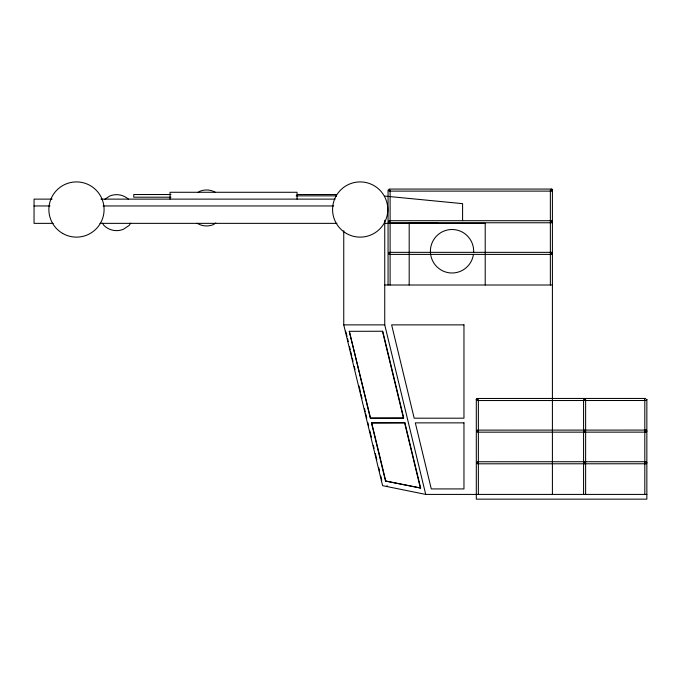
<?xml version="1.0" encoding="UTF-8"?>
<svg xmlns="http://www.w3.org/2000/svg" width="681" height="681" viewBox="0 0 681 681"><rect width="100%" height="100%" fill="white"/><g stroke="black" fill="none" stroke-linecap="round" stroke-linejoin="round"><path stroke-width="1.02" d="M386.927 486.532L387.114 485.604M551.976 191.123L552.563 190.101L551.976 189.071L389.089 189.071L389.089 191.123L551.389 191.123L551.389 189.071M551.976 222.764L552.563 221.734L551.976 220.704M551.976 254.396L552.563 253.366L551.976 252.345M476.155 399.509L476.743 398.479L645.767 398.445M646.363 400.505L646.95 399.475M645.179 430.086L644.592 431.107L645.179 432.137M646.363 432.137L646.95 431.107L646.363 430.086M645.179 461.718L644.592 462.748L645.179 463.77M646.363 463.77L646.95 462.748L646.363 461.718M130.718 223.138L129.237 225.368L123.423 229.267A17.842 17.842 0 0 1 103.912 225.368L102.431 223.138M104.934 199.244L109.726 196.026A17.842 17.842 0 0 1 128.513 199.244M198.12 192.417L199.712 191.344A17.842 17.842 0 0 1 215.213 192.212M215.817 222.985L213.417 224.594A17.842 17.842 0 0 1 197.047 223.206M345.31 331.315L345.769 331.204M349.293 331.315L370.575 418.125L403.765 418.125L370.294 418.194L349.293 331.315L382.756 331.247L403.51 417.087M366.31 418.194L366.77 418.083L365.765 413.946M367.442 422.867L367.902 422.756L368.642 425.829M385.48 481.024L420.662 488.039L385.48 481.024L371.426 422.867L404.889 422.799L420.415 487.026M371.426 422.867L404.889 422.799M381.317 480.275L381.777 480.165L380.79 476.062M170.991 194.519L133.765 194.519L133.765 197.201L170.991 197.201M297.069 194.519L336.414 194.519L336.414 196.528M296.116 195.856L336.414 195.856M52.114 199.124L34.05 199.124L34.05 223.359L53.186 223.359M100.984 199.124L335.095 199.124M34.05 205.96L49.994 205.96M103.129 205.96L333.724 205.96M389.089 222.764L551.389 222.764L551.389 220.704L389.089 220.704L389.089 221.734M99.937 223.359L336.916 223.359M384.739 223.359L438.189 223.359M384.739 285.007L552.41 285.007L552.41 494.415M343.752 230.765L343.752 324.871L384.739 324.871L425.719 494.415L646.848 494.415M645.767 400.505L477.33 400.539L477.33 398.479M645.767 430.086L477.33 430.12L477.33 432.171L645.767 432.137M645.767 461.718L477.33 461.752L477.33 463.804L645.767 463.77M384.739 196.077L462.586 203.653L462.586 220.618M425.719 494.415L382.62 485.664L343.752 324.871M644.592 399.475L645.179 400.505M382.475 331.315L403.475 418.194M404.608 422.867L420.381 488.115M371.707 422.799L385.769 480.956M346.016 332.243L347.021 336.38M347.514 338.448L348.263 341.547M349.515 346.714L350.264 349.821M350.766 351.89L351.771 356.027M352.264 358.095L353.013 361.194M354.265 366.369L355.014 369.468M359.015 386.016L360.521 392.222M361.015 394.29L362.02 398.428M364.522 408.77L365.271 411.877M369.885 430.962L371.366 437.108M373.35 445.314L374.099 448.387M375.333 453.512L376.823 459.666M378.806 467.864L379.547 470.937M646.848 399.509L646.848 499.156L476.308 499.156L476.308 399.509L478.36 399.509L478.36 494.415M644.805 399.509L644.805 494.415M585.626 494.415L585.626 399.509L583.574 399.509L583.574 494.415M584.604 398.479L584.604 400.539M584.604 430.12L584.604 432.171M584.604 461.752L584.604 463.804M552.41 285.007L552.41 190.101L550.367 190.101L550.367 285.007M485.212 285.007L485.212 223.394L409.187 223.394L409.187 285.007M390.111 285.007L390.111 190.101L388.059 190.101L388.059 285.007M384.739 220.295L384.739 324.871M297.069 199.124L297.069 192.28L170.046 192.28L170.046 199.124M473.397 254.805A21.818 21.818 0 0 1 466.289 267.624A21.571 21.571 0 0 1 435.746 265.556A21.818 21.818 0 0 1 437.798 234.868A21.571 21.571 0 0 1 468.341 236.937A21.818 21.818 0 0 1 473.635 252.702M551.389 252.345L389.089 252.345L389.089 254.396L551.389 254.396L551.389 252.345M463.965 324.871L391.626 324.871L414.184 418.194L463.965 418.194L463.965 324.871M463.965 422.867L415.316 422.867L431.286 488.924L463.965 488.924L463.965 422.867M62.678 233.438A27.615 27.615 0 0 0 104.091 209.518A27.615 27.615 0 0 0 62.678 185.607A27.615 27.615 0 0 0 62.678 233.438M346.382 233.438A27.615 27.615 0 0 0 387.795 209.518A27.615 27.615 0 0 0 346.382 185.607A27.615 27.615 0 0 0 346.382 233.438"/></g></svg>
